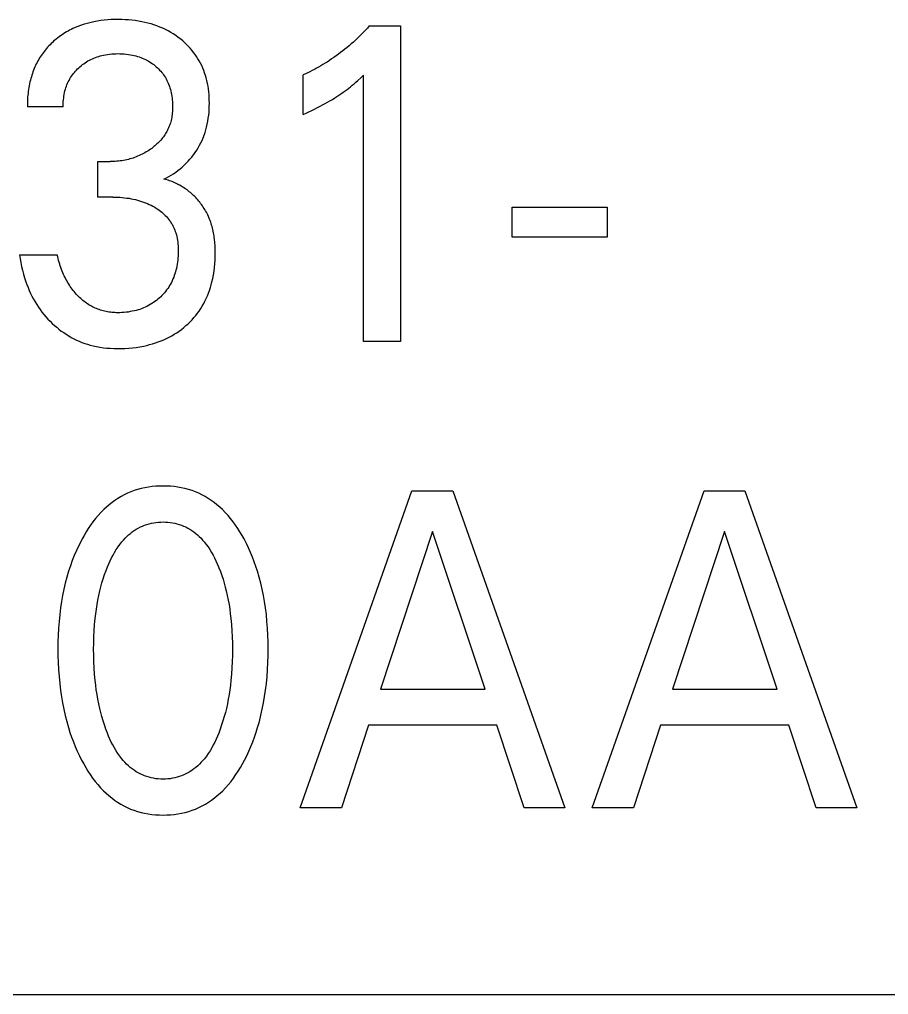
# Model space of a CAD drawing. Extents: x 10 to 622, y -523 to 292.
# Drawn here: x 274.876 to 275.819, y 101.769 to 102.827 of the extents above; entities that cross this region are included whole.
import ezdxf

# ---------------------------------------------------------------- set-up
doc = ezdxf.new("R2010")
doc.units = 0
doc.header["$LTSCALE"] = 5
doc.header["$MEASUREMENT"] = 0
doc.layers.get('0').update_dxf_attribs({"linetype": 'CONTINUOUS'})

msp = doc.modelspace()

# ---------------------------------------------------------------- linework, layer by layer
at = {"color": 7, "linetype": 'Continuous'}
for p, q in [((274.939, 102.8196), (274.9362, 102.8184)), ((274.9418, 102.8206), (274.939, 102.8196)), ((274.9447, 102.8216), (274.9418, 102.8206)), ((274.9476, 102.8225), (274.9447, 102.8216)), ((274.9505, 102.8233), (274.9476, 102.8225)), ((274.9534, 102.824), (274.9505, 102.8233)), ((274.9564, 102.8246), (274.9534, 102.824)), ((274.9601, 102.8253), (274.9564, 102.8246)), ((274.9639, 102.8259), (274.9601, 102.8253)), ((274.9677, 102.8264), (274.9639, 102.8259)), ((274.9715, 102.8267), (274.9677, 102.8264)), ((274.9753, 102.827), (274.9715, 102.8267)), ((274.9791, 102.8271), (274.9753, 102.827)), ((274.9829, 102.8271), (274.9791, 102.8271)), ((274.9866, 102.8271), (274.9829, 102.8271)), ((274.9902, 102.8269), (274.9866, 102.8271)), ((274.9939, 102.8267), (274.9902, 102.8269)), ((274.9976, 102.8264), (274.9939, 102.8267)), ((275.0012, 102.826), (274.9976, 102.8264)), ((275.0049, 102.8254), (275.0012, 102.826)), ((275.0085, 102.8247), (275.0049, 102.8254)), ((275.0118, 102.824), (275.0085, 102.8247)), ((275.0151, 102.8232), (275.0118, 102.824)), ((275.0184, 102.8223), (275.0151, 102.8232)), ((275.0216, 102.8213), (275.0184, 102.8223)), ((275.0248, 102.8202), (275.0216, 102.8213)), ((275.028, 102.8189), (275.0248, 102.8202)), ((275.2554, 102.8201), (275.2533, 102.8178)), ((275.2554, 102.8201), (275.2893, 102.8201)), ((275.2893, 102.8201), (275.2893, 102.4778)), ((274.9202, 102.8094), (274.9186, 102.8083)), ((274.9218, 102.8105), (274.9202, 102.8094)), ((274.9234, 102.8116), (274.9218, 102.8105)), ((274.925, 102.8126), (274.9234, 102.8116)), ((274.9266, 102.8136), (274.925, 102.8126)), ((274.9283, 102.8145), (274.9266, 102.8136)), ((274.93, 102.8154), (274.9283, 102.8145)), ((274.9317, 102.8163), (274.93, 102.8154)), ((274.9334, 102.8172), (274.9317, 102.8163)), ((274.9362, 102.8184), (274.9334, 102.8172)), ((275.0311, 102.8176), (275.028, 102.8189)), ((275.034, 102.8162), (275.0311, 102.8176)), ((275.0369, 102.8147), (275.034, 102.8162)), ((275.0398, 102.8131), (275.0369, 102.8147)), ((275.0426, 102.8114), (275.0398, 102.8131)), ((275.0453, 102.8096), (275.0426, 102.8114)), ((275.048, 102.8077), (275.0453, 102.8096)), ((275.2448, 102.809), (275.2426, 102.8069)), ((275.247, 102.8112), (275.2448, 102.809)), ((275.2491, 102.8133), (275.247, 102.8112)), ((275.2512, 102.8155), (275.2491, 102.8133)), ((275.2533, 102.8178), (275.2512, 102.8155)), ((274.9075, 102.7984), (274.9062, 102.7971)), ((274.9088, 102.7997), (274.9075, 102.7984)), ((274.9101, 102.801), (274.9088, 102.7997)), ((274.9114, 102.8023), (274.9101, 102.801)), ((274.9127, 102.8035), (274.9114, 102.8023)), ((274.9141, 102.8047), (274.9127, 102.8035)), ((274.9156, 102.8059), (274.9141, 102.8047)), ((274.9171, 102.8071), (274.9156, 102.8059)), ((274.9186, 102.8083), (274.9171, 102.8071)), ((275.0506, 102.8057), (275.048, 102.8077)), ((275.0528, 102.8039), (275.0506, 102.8057)), ((275.0549, 102.802), (275.0528, 102.8039)), ((275.057, 102.8), (275.0549, 102.802)), ((275.059, 102.798), (275.057, 102.8)), ((275.0609, 102.7959), (275.059, 102.798)), ((275.2335, 102.7987), (275.2312, 102.7968)), ((275.2358, 102.8007), (275.2335, 102.7987)), ((275.2381, 102.8027), (275.2358, 102.8007)), ((275.2403, 102.8048), (275.2381, 102.8027)), ((275.2426, 102.8069), (275.2403, 102.8048)), ((274.8995, 102.7885), (274.8985, 102.787)), ((274.9005, 102.79), (274.8995, 102.7885)), ((274.9016, 102.7915), (274.9005, 102.79)), ((274.9027, 102.7929), (274.9016, 102.7915)), ((274.9039, 102.7943), (274.9027, 102.7929)), ((274.905, 102.7957), (274.9039, 102.7943)), ((274.9062, 102.7971), (274.905, 102.7957)), ((274.9616, 102.7871), (274.9633, 102.7876)), ((274.9633, 102.7876), (274.9651, 102.7881)), ((274.9651, 102.7881), (274.9668, 102.7885)), ((274.9668, 102.7885), (274.969, 102.7889)), ((274.969, 102.7889), (274.9713, 102.7893)), ((274.9713, 102.7893), (274.9735, 102.7896)), ((274.9735, 102.7896), (274.9757, 102.7898)), ((274.9757, 102.7898), (274.978, 102.7899)), ((274.978, 102.7899), (274.9802, 102.79)), ((274.9802, 102.79), (274.9824, 102.7901)), ((274.9824, 102.7901), (274.9847, 102.79)), ((274.9847, 102.79), (274.987, 102.7899)), ((274.987, 102.7899), (274.9893, 102.7898)), ((274.9893, 102.7898), (274.9916, 102.7896)), ((274.9916, 102.7896), (274.9939, 102.7893)), ((274.9939, 102.7893), (274.9961, 102.7889)), ((274.9961, 102.7889), (274.9984, 102.7885)), ((274.9984, 102.7885), (275.0002, 102.7881)), ((275.0002, 102.7881), (275.002, 102.7876)), ((275.002, 102.7876), (275.0037, 102.7871)), ((275.0628, 102.7938), (275.0609, 102.7959)), ((275.0646, 102.7915), (275.0628, 102.7938)), ((275.0663, 102.7893), (275.0646, 102.7915)), ((275.0679, 102.7869), (275.0663, 102.7893)), ((275.2194, 102.7877), (275.217, 102.786)), ((275.2218, 102.7894), (275.2194, 102.7877)), ((275.2242, 102.7912), (275.2218, 102.7894)), ((275.2265, 102.793), (275.2242, 102.7912)), ((275.2289, 102.7949), (275.2265, 102.793)), ((275.2312, 102.7968), (275.2289, 102.7949)), ((274.8931, 102.7773), (274.8923, 102.7756)), ((274.8939, 102.779), (274.8931, 102.7773)), ((274.8947, 102.7806), (274.8939, 102.779)), ((274.8956, 102.7823), (274.8947, 102.7806)), ((274.8965, 102.7839), (274.8956, 102.7823)), ((274.8975, 102.7855), (274.8965, 102.7839)), ((274.8985, 102.787), (274.8975, 102.7855)), ((274.9413, 102.7759), (274.9426, 102.777)), ((274.9426, 102.777), (274.944, 102.7782)), ((274.944, 102.7782), (274.9455, 102.7792)), ((274.9455, 102.7792), (274.9469, 102.7802)), ((274.9469, 102.7802), (274.9484, 102.7812)), ((274.9484, 102.7812), (274.95, 102.7821)), ((274.95, 102.7821), (274.9515, 102.783)), ((274.9515, 102.783), (274.9531, 102.7838)), ((274.9531, 102.7838), (274.9548, 102.7845)), ((274.9548, 102.7845), (274.9564, 102.7853)), ((274.9564, 102.7853), (274.9581, 102.7859)), ((274.9581, 102.7859), (274.9598, 102.7865)), ((274.9598, 102.7865), (274.9616, 102.7871)), ((275.0037, 102.7871), (275.0055, 102.7865)), ((275.0055, 102.7865), (275.0072, 102.7859)), ((275.0072, 102.7859), (275.0089, 102.7853)), ((275.0089, 102.7853), (275.0106, 102.7845)), ((275.0106, 102.7845), (275.0123, 102.7838)), ((275.0123, 102.7838), (275.0138, 102.783)), ((275.0138, 102.783), (275.0154, 102.7821)), ((275.0154, 102.7821), (275.0169, 102.7812)), ((275.0169, 102.7812), (275.0184, 102.7802)), ((275.0184, 102.7802), (275.0199, 102.7792)), ((275.0199, 102.7792), (275.0213, 102.7782)), ((275.0213, 102.7782), (275.0227, 102.7771)), ((275.0227, 102.7771), (275.024, 102.7759)), ((275.0694, 102.7845), (275.0679, 102.7869)), ((275.0708, 102.7821), (275.0694, 102.7845)), ((275.0722, 102.7796), (275.0708, 102.7821)), ((275.0734, 102.7771), (275.0722, 102.7796)), ((275.0746, 102.7745), (275.0734, 102.7771)), ((275.2027, 102.7769), (275.2004, 102.7755)), ((275.205, 102.7782), (275.2027, 102.7769)), ((275.2073, 102.7796), (275.205, 102.7782)), ((275.2095, 102.781), (275.2073, 102.7796)), ((275.212, 102.7826), (275.2095, 102.781)), ((275.2145, 102.7843), (275.212, 102.7826)), ((275.217, 102.786), (275.2145, 102.7843)), ((274.889, 102.7668), (274.8885, 102.765)), ((274.8896, 102.7686), (274.889, 102.7668)), ((274.8902, 102.7704), (274.8896, 102.7686)), ((274.8909, 102.7721), (274.8902, 102.7704)), ((274.8916, 102.7739), (274.8909, 102.7721)), ((274.8923, 102.7756), (274.8916, 102.7739)), ((274.9321, 102.7656), (274.9331, 102.767)), ((274.9331, 102.767), (274.9341, 102.7684)), ((274.9341, 102.7684), (274.9352, 102.7697)), ((274.9352, 102.7697), (274.9363, 102.771)), ((274.9363, 102.771), (274.9375, 102.7723)), ((274.9375, 102.7723), (274.9387, 102.7736)), ((274.9387, 102.7736), (274.94, 102.7747)), ((274.94, 102.7747), (274.9413, 102.7759)), ((275.024, 102.7759), (275.0253, 102.7748)), ((275.0253, 102.7748), (275.0266, 102.7736)), ((275.0266, 102.7736), (275.0277, 102.7723)), ((275.0277, 102.7723), (275.0289, 102.7711)), ((275.0289, 102.7711), (275.03, 102.7698)), ((275.03, 102.7698), (275.0311, 102.7684)), ((275.0311, 102.7684), (275.0321, 102.7671)), ((275.0321, 102.7671), (275.033, 102.7656)), ((275.0757, 102.7719), (275.0746, 102.7745)), ((275.0766, 102.7692), (275.0757, 102.7719)), ((275.0775, 102.7665), (275.0766, 102.7692)), ((275.0783, 102.7638), (275.0775, 102.7665)), ((275.1861, 102.7682), (275.1837, 102.7671)), ((275.1837, 102.7242), (275.1837, 102.7671)), ((275.1885, 102.7694), (275.1861, 102.7682)), ((275.1909, 102.7705), (275.1885, 102.7694)), ((275.1933, 102.7717), (275.1909, 102.7705)), ((275.1957, 102.773), (275.1933, 102.7717)), ((275.198, 102.7742), (275.1957, 102.773)), ((275.2004, 102.7755), (275.198, 102.7742)), ((275.246, 102.7639), (275.2492, 102.7669)), ((275.2492, 102.4778), (275.2492, 102.7669)), ((274.8866, 102.7573), (274.8862, 102.7553)), ((274.887, 102.7594), (274.8866, 102.7573)), ((274.8875, 102.7614), (274.887, 102.7594)), ((274.888, 102.7632), (274.8875, 102.7614)), ((274.8885, 102.765), (274.888, 102.7632)), ((274.9266, 102.7547), (274.9272, 102.7563)), ((274.9272, 102.7563), (274.9279, 102.7579)), ((274.9279, 102.7579), (274.9286, 102.7595)), ((274.9286, 102.7595), (274.9294, 102.7611)), ((274.9294, 102.7611), (274.9302, 102.7626)), ((274.9302, 102.7626), (274.9311, 102.7641)), ((274.9311, 102.7641), (274.9321, 102.7656)), ((275.033, 102.7656), (275.034, 102.7642)), ((275.034, 102.7642), (275.0348, 102.7627)), ((275.0348, 102.7627), (275.0357, 102.7611)), ((275.0357, 102.7611), (275.0364, 102.7595)), ((275.0364, 102.7595), (275.0371, 102.7579)), ((275.0371, 102.7579), (275.0378, 102.7563)), ((275.0378, 102.7563), (275.0384, 102.7546)), ((275.0791, 102.7608), (275.0783, 102.7638)), ((275.0797, 102.7578), (275.0791, 102.7608)), ((275.0803, 102.7548), (275.0797, 102.7578)), ((275.2349, 102.7542), (275.2368, 102.7557)), ((275.2368, 102.7557), (275.2388, 102.7574)), ((275.2388, 102.7574), (275.2408, 102.7592)), ((275.2408, 102.7592), (275.2428, 102.7609)), ((275.2428, 102.7609), (275.246, 102.7639)), ((274.8849, 102.747), (274.8847, 102.7449)), ((274.8852, 102.7491), (274.8849, 102.747)), ((274.8854, 102.7511), (274.8852, 102.7491)), ((274.8858, 102.7532), (274.8854, 102.7511)), ((274.8862, 102.7553), (274.8858, 102.7532)), ((274.9239, 102.744), (274.9242, 102.7459)), ((274.9242, 102.7459), (274.9246, 102.7478)), ((274.9246, 102.7478), (274.925, 102.7497)), ((274.925, 102.7497), (274.9255, 102.7514)), ((274.9255, 102.7514), (274.926, 102.753)), ((274.926, 102.753), (274.9266, 102.7547)), ((275.0384, 102.7546), (275.0389, 102.753)), ((275.0389, 102.753), (275.0394, 102.7513)), ((275.0394, 102.7513), (275.0399, 102.7496)), ((275.0399, 102.7496), (275.0403, 102.7476)), ((275.0403, 102.7476), (275.0407, 102.7457)), ((275.0407, 102.7457), (275.0411, 102.7438)), ((275.0808, 102.7518), (275.0803, 102.7548)), ((275.0811, 102.7487), (275.0808, 102.7518)), ((275.0814, 102.7456), (275.0811, 102.7487)), ((275.0816, 102.7426), (275.0814, 102.7456)), ((275.2224, 102.745), (275.2246, 102.7465)), ((275.2246, 102.7465), (275.2269, 102.7481)), ((275.2269, 102.7481), (275.229, 102.7496)), ((275.229, 102.7496), (275.2312, 102.7513)), ((275.2312, 102.7513), (275.2331, 102.7527)), ((275.2331, 102.7527), (275.2349, 102.7542)), ((274.8843, 102.7387), (274.8842, 102.7366)), ((274.8842, 102.7366), (274.8842, 102.7345)), ((274.8842, 102.7345), (274.8842, 102.7325)), ((274.8844, 102.7408), (274.8843, 102.7387)), ((274.8845, 102.7428), (274.8844, 102.7408)), ((274.8847, 102.7449), (274.8845, 102.7428)), ((274.923, 102.7344), (274.9231, 102.7363)), ((274.9231, 102.7363), (274.9232, 102.7382)), ((274.9232, 102.7382), (274.9234, 102.7401)), ((274.9234, 102.7401), (274.9236, 102.7421)), ((274.9236, 102.7421), (274.9239, 102.744)), ((275.0411, 102.7438), (275.0413, 102.7418)), ((275.0413, 102.7418), (275.0415, 102.7399)), ((275.0415, 102.7399), (275.0417, 102.7379)), ((275.0417, 102.7379), (275.0418, 102.7359)), ((275.0418, 102.7359), (275.0419, 102.734)), ((275.0817, 102.7395), (275.0816, 102.7426)), ((275.0818, 102.7364), (275.0817, 102.7395)), ((275.0817, 102.7331), (275.0818, 102.7364)), ((275.2047, 102.7345), (275.2074, 102.7359)), ((275.2074, 102.7359), (275.2101, 102.7374)), ((275.2101, 102.7374), (275.2127, 102.7389)), ((275.2127, 102.7389), (275.2153, 102.7405)), ((275.2153, 102.7405), (275.2179, 102.7421)), ((275.2179, 102.7421), (275.2202, 102.7435)), ((275.2202, 102.7435), (275.2224, 102.745)), ((274.923, 102.7325), (274.8842, 102.7325)), ((274.923, 102.7325), (274.923, 102.7344)), ((275.0413, 102.724), (275.0411, 102.7224)), ((275.0415, 102.7256), (275.0413, 102.724)), ((275.0417, 102.7272), (275.0415, 102.7256)), ((275.0418, 102.7288), (275.0417, 102.7272)), ((275.0419, 102.732), (275.0418, 102.7304)), ((275.0418, 102.7304), (275.0418, 102.7288)), ((275.0419, 102.734), (275.0419, 102.732)), ((275.0811, 102.7233), (275.0814, 102.7265)), ((275.0814, 102.7265), (275.0816, 102.7298)), ((275.0816, 102.7298), (275.0817, 102.7331)), ((275.1837, 102.7242), (275.1867, 102.7256)), ((275.1867, 102.7256), (275.1898, 102.727)), ((275.1898, 102.727), (275.1929, 102.7285)), ((275.1929, 102.7285), (275.196, 102.73)), ((275.196, 102.73), (275.199, 102.7315)), ((275.199, 102.7315), (275.202, 102.733)), ((275.202, 102.733), (275.2047, 102.7345)), ((275.0389, 102.7133), (275.0384, 102.712)), ((275.0394, 102.7147), (275.0389, 102.7133)), ((275.0398, 102.7162), (275.0394, 102.7147)), ((275.0402, 102.7177), (275.0398, 102.7162)), ((275.0406, 102.7193), (275.0402, 102.7177)), ((275.0409, 102.7209), (275.0406, 102.7193)), ((275.0411, 102.7224), (275.0409, 102.7209)), ((275.0787, 102.7104), (275.0795, 102.7136)), ((275.0795, 102.7136), (275.0801, 102.7168)), ((275.0801, 102.7168), (275.0806, 102.72)), ((275.0806, 102.72), (275.0811, 102.7233)), ((275.0341, 102.7033), (275.0334, 102.7021)), ((275.0348, 102.7045), (275.0341, 102.7033)), ((275.0355, 102.7057), (275.0348, 102.7045)), ((275.0362, 102.7069), (275.0355, 102.7057)), ((275.0368, 102.7082), (275.0362, 102.7069)), ((275.0374, 102.7094), (275.0368, 102.7082)), ((275.0379, 102.7107), (275.0374, 102.7094)), ((275.0384, 102.712), (275.0379, 102.7107)), ((275.0761, 102.7017), (275.0771, 102.7045)), ((275.0771, 102.7045), (275.0779, 102.7074)), ((275.0779, 102.7074), (275.0787, 102.7104)), ((275.0259, 102.6931), (275.0249, 102.6921)), ((275.027, 102.6942), (275.0259, 102.6931)), ((275.028, 102.6952), (275.027, 102.6942)), ((275.029, 102.6963), (275.028, 102.6952)), ((275.03, 102.6975), (275.029, 102.6963)), ((275.0309, 102.6986), (275.03, 102.6975)), ((275.0318, 102.6998), (275.0309, 102.6986)), ((275.0326, 102.7009), (275.0318, 102.6998)), ((275.0334, 102.7021), (275.0326, 102.7009)), ((275.0711, 102.6906), (275.0725, 102.6933)), ((275.0725, 102.6933), (275.0738, 102.696)), ((275.0738, 102.696), (275.075, 102.6988)), ((275.075, 102.6988), (275.0761, 102.7017)), ((275.0102, 102.6817), (275.0087, 102.6809)), ((275.0118, 102.6825), (275.0102, 102.6817)), ((275.0133, 102.6834), (275.0118, 102.6825)), ((275.0148, 102.6843), (275.0133, 102.6834)), ((275.0163, 102.6853), (275.0148, 102.6843)), ((275.0177, 102.6863), (275.0163, 102.6853)), ((275.0192, 102.6873), (275.0177, 102.6863)), ((275.0203, 102.6882), (275.0192, 102.6873)), ((275.0215, 102.6892), (275.0203, 102.6882)), ((275.0227, 102.6901), (275.0215, 102.6892)), ((275.0238, 102.6911), (275.0227, 102.6901)), ((275.0249, 102.6921), (275.0238, 102.6911)), ((275.0645, 102.6803), (275.0663, 102.6828)), ((275.0663, 102.6828), (275.068, 102.6853)), ((275.068, 102.6853), (275.0696, 102.6879)), ((275.0696, 102.6879), (275.0711, 102.6906)), ((274.9606, 102.6344), (274.9606, 102.673)), ((274.9606, 102.673), (274.974, 102.673)), ((274.9758, 102.673), (274.974, 102.673)), ((274.9776, 102.673), (274.9758, 102.673)), ((274.9795, 102.6731), (274.9776, 102.673)), ((274.9813, 102.6733), (274.9795, 102.6731)), ((274.9831, 102.6734), (274.9813, 102.6733)), ((274.985, 102.6737), (274.9831, 102.6734)), ((274.9868, 102.6739), (274.985, 102.6737)), ((274.9886, 102.6742), (274.9868, 102.6739)), ((274.9904, 102.6746), (274.9886, 102.6742)), ((274.9921, 102.6749), (274.9904, 102.6746)), ((274.9938, 102.6753), (274.9921, 102.6749)), ((274.9955, 102.6758), (274.9938, 102.6753)), ((274.9972, 102.6763), (274.9955, 102.6758)), ((274.9989, 102.6768), (274.9972, 102.6763)), ((275.0006, 102.6774), (274.9989, 102.6768)), ((275.0022, 102.678), (275.0006, 102.6774)), ((275.0038, 102.6787), (275.0022, 102.678)), ((275.0055, 102.6794), (275.0038, 102.6787)), ((275.0071, 102.6801), (275.0055, 102.6794)), ((275.0087, 102.6809), (275.0071, 102.6801)), ((275.0544, 102.6691), (275.0566, 102.6712)), ((275.0566, 102.6712), (275.0587, 102.6733)), ((275.0587, 102.6733), (275.0607, 102.6756)), ((275.0607, 102.6756), (275.0627, 102.6779)), ((275.0627, 102.6779), (275.0645, 102.6803)), ((275.0427, 102.6598), (275.0452, 102.6615)), ((275.0452, 102.6615), (275.0475, 102.6633)), ((275.0475, 102.6633), (275.0499, 102.6651)), ((275.0499, 102.6651), (275.0522, 102.667)), ((275.0522, 102.667), (275.0544, 102.6691)), ((275.0325, 102.6539), (275.0352, 102.6553)), ((275.034, 102.6536), (275.0325, 102.6539)), ((275.0355, 102.6531), (275.034, 102.6536)), ((275.0352, 102.6553), (275.0377, 102.6567)), ((275.037, 102.6527), (275.0355, 102.6531)), ((275.0385, 102.6522), (275.037, 102.6527)), ((275.0377, 102.6567), (275.0402, 102.6582)), ((275.0399, 102.6517), (275.0385, 102.6522)), ((275.0414, 102.6512), (275.0399, 102.6517)), ((275.0402, 102.6582), (275.0427, 102.6598)), ((275.0428, 102.6506), (275.0414, 102.6512)), ((275.0442, 102.65), (275.0428, 102.6506)), ((275.0456, 102.6493), (275.0442, 102.65)), ((275.047, 102.6486), (275.0456, 102.6493)), ((275.0484, 102.6479), (275.047, 102.6486)), ((275.0497, 102.6472), (275.0484, 102.6479)), ((275.0511, 102.6464), (275.0497, 102.6472)), ((275.0524, 102.6456), (275.0511, 102.6464)), ((275.0537, 102.6448), (275.0524, 102.6456)), ((275.055, 102.6439), (275.0537, 102.6448)), ((275.0562, 102.6431), (275.055, 102.6439)), ((275.0575, 102.6422), (275.0562, 102.6431)), ((275.0587, 102.6412), (275.0575, 102.6422)), ((275.0599, 102.6403), (275.0587, 102.6412)), ((275.0611, 102.6393), (275.0599, 102.6403)), ((275.0623, 102.6383), (275.0611, 102.6393)), ((274.9769, 102.6344), (274.9606, 102.6344)), ((274.9769, 102.6344), (274.9795, 102.6344)), ((274.9795, 102.6344), (274.982, 102.6343)), ((274.982, 102.6343), (274.9845, 102.6342)), ((274.9845, 102.6342), (274.9871, 102.634)), ((274.9871, 102.634), (274.9896, 102.6337)), ((274.9896, 102.6337), (274.9921, 102.6334)), ((274.9921, 102.6334), (274.9946, 102.6331)), ((274.9946, 102.6331), (274.9969, 102.6327)), ((274.9969, 102.6327), (274.9992, 102.6322)), ((274.9992, 102.6322), (275.0015, 102.6317)), ((275.0015, 102.6317), (275.0038, 102.6311)), ((275.0038, 102.6311), (275.006, 102.6305)), ((275.006, 102.6305), (275.0082, 102.6298)), ((275.0082, 102.6298), (275.0104, 102.629)), ((275.0104, 102.629), (275.0125, 102.6282)), ((275.0634, 102.6372), (275.0623, 102.6383)), ((275.0646, 102.6361), (275.0634, 102.6372)), ((275.0658, 102.635), (275.0646, 102.6361)), ((275.0669, 102.6338), (275.0658, 102.635)), ((275.0681, 102.6326), (275.0669, 102.6338)), ((275.0692, 102.6313), (275.0681, 102.6326)), ((275.0702, 102.6301), (275.0692, 102.6313)), ((275.0713, 102.6288), (275.0702, 102.6301)), ((275.0723, 102.6275), (275.0713, 102.6288)), ((275.0125, 102.6282), (275.0145, 102.6274)), ((275.0145, 102.6274), (275.0165, 102.6265)), ((275.0165, 102.6265), (275.0185, 102.6255)), ((275.0185, 102.6255), (275.0205, 102.6245)), ((275.0205, 102.6245), (275.0224, 102.6234)), ((275.0224, 102.6234), (275.0243, 102.6222)), ((275.0243, 102.6222), (275.0257, 102.6212)), ((275.0257, 102.6212), (275.0272, 102.6202)), ((275.0272, 102.6202), (275.0286, 102.6192)), ((275.0286, 102.6192), (275.03, 102.618)), ((275.0733, 102.6262), (275.0723, 102.6275)), ((275.0742, 102.6249), (275.0733, 102.6262)), ((275.0751, 102.6235), (275.0742, 102.6249)), ((275.076, 102.6222), (275.0751, 102.6235)), ((275.0769, 102.6208), (275.076, 102.6222)), ((275.0777, 102.6194), (275.0769, 102.6208)), ((275.0785, 102.6179), (275.0777, 102.6194)), ((275.4103, 102.591), (275.4103, 102.6234)), ((275.4103, 102.6234), (275.5135, 102.6234)), ((275.5135, 102.6234), (275.5135, 102.591)), ((275.03, 102.618), (275.0314, 102.6169)), ((275.0314, 102.6169), (275.0327, 102.6157)), ((275.0327, 102.6157), (275.0339, 102.6145)), ((275.0339, 102.6145), (275.0352, 102.6132)), ((275.0352, 102.6132), (275.0363, 102.6119)), ((275.0363, 102.6119), (275.0375, 102.6105)), ((275.0375, 102.6105), (275.0385, 102.6091)), ((275.0385, 102.6091), (275.0395, 102.6078)), ((275.0395, 102.6078), (275.0404, 102.6063)), ((275.0793, 102.6165), (275.0785, 102.6179)), ((275.08, 102.615), (275.0793, 102.6165)), ((275.0807, 102.6135), (275.08, 102.615)), ((275.0813, 102.6121), (275.0807, 102.6135)), ((275.082, 102.6106), (275.0813, 102.6121)), ((275.0826, 102.609), (275.082, 102.6106)), ((275.0832, 102.6073), (275.0826, 102.609)), ((275.0404, 102.6063), (275.0413, 102.6049)), ((275.0413, 102.6049), (275.0421, 102.6034)), ((275.0421, 102.6034), (275.0429, 102.6019)), ((275.0429, 102.6019), (275.0436, 102.6003)), ((275.0436, 102.6003), (275.0442, 102.5987)), ((275.0442, 102.5987), (275.0448, 102.5971)), ((275.0448, 102.5971), (275.0454, 102.5955)), ((275.0837, 102.6057), (275.0832, 102.6073)), ((275.0842, 102.6041), (275.0837, 102.6057)), ((275.0847, 102.6024), (275.0842, 102.6041)), ((275.0851, 102.6008), (275.0847, 102.6024)), ((275.0855, 102.5991), (275.0851, 102.6008)), ((275.0859, 102.5974), (275.0855, 102.5991)), ((275.0862, 102.5957), (275.0859, 102.5974)), ((275.0454, 102.5955), (275.046, 102.5936)), ((275.046, 102.5936), (275.0465, 102.5916)), ((275.0465, 102.5916), (275.0469, 102.5896)), ((275.0469, 102.5896), (275.0472, 102.5876)), ((275.0472, 102.5876), (275.0475, 102.5855)), ((275.0865, 102.594), (275.0862, 102.5957)), ((275.0868, 102.5923), (275.0865, 102.594)), ((275.0871, 102.5906), (275.0868, 102.5923)), ((275.0873, 102.5889), (275.0871, 102.5906)), ((275.0877, 102.5852), (275.0873, 102.5889)), ((275.5135, 102.591), (275.4103, 102.591)), ((275.0475, 102.5855), (275.0477, 102.5835)), ((275.0477, 102.5835), (275.0479, 102.5814)), ((275.0479, 102.5814), (275.048, 102.5794)), ((275.048, 102.5794), (275.048, 102.5773)), ((275.048, 102.5773), (275.048, 102.5751)), ((275.0879, 102.5814), (275.0877, 102.5852)), ((275.0881, 102.5777), (275.0879, 102.5814)), ((275.0881, 102.5739), (275.0881, 102.5777)), ((274.8757, 102.5717), (274.8763, 102.5675)), ((274.8757, 102.5717), (274.9167, 102.5717)), ((274.8763, 102.5675), (274.877, 102.5633)), ((274.9171, 102.5697), (274.9167, 102.5717)), ((274.9176, 102.5677), (274.9171, 102.5697)), ((274.9181, 102.5657), (274.9176, 102.5677)), ((274.9187, 102.5638), (274.9181, 102.5657)), ((275.0475, 102.566), (275.0472, 102.5638)), ((275.0477, 102.5683), (275.0475, 102.566)), ((275.0479, 102.5705), (275.0477, 102.5683)), ((275.048, 102.5728), (275.0479, 102.5705)), ((275.048, 102.5751), (275.048, 102.5728)), ((275.0877, 102.5619), (275.088, 102.5659)), ((275.088, 102.5659), (275.0881, 102.5699)), ((275.0881, 102.5699), (275.0881, 102.5739)), ((274.877, 102.5633), (274.8779, 102.5591)), ((274.8779, 102.5591), (274.8788, 102.555)), ((274.8788, 102.555), (274.8799, 102.5508)), ((274.9193, 102.5618), (274.9187, 102.5638)), ((274.9199, 102.5598), (274.9193, 102.5618)), ((274.9206, 102.5579), (274.9199, 102.5598)), ((274.9213, 102.5559), (274.9206, 102.5579)), ((274.9221, 102.554), (274.9213, 102.5559)), ((275.0454, 102.5552), (275.0449, 102.5532)), ((275.0459, 102.5571), (275.0454, 102.5552)), ((275.0464, 102.5593), (275.0459, 102.5571)), ((275.0468, 102.5616), (275.0464, 102.5593)), ((275.0472, 102.5638), (275.0468, 102.5616)), ((275.0869, 102.554), (275.0873, 102.558)), ((275.0873, 102.558), (275.0877, 102.5619)), ((274.8799, 102.5508), (274.8811, 102.5467)), ((274.8811, 102.5467), (274.8825, 102.5426)), ((274.9228, 102.5523), (274.9221, 102.554)), ((274.9235, 102.5505), (274.9228, 102.5523)), ((274.9243, 102.5488), (274.9235, 102.5505)), ((274.9251, 102.5471), (274.9243, 102.5488)), ((274.926, 102.5455), (274.9251, 102.5471)), ((274.9269, 102.5438), (274.926, 102.5455)), ((275.0422, 102.5456), (275.0414, 102.5437)), ((275.043, 102.5475), (275.0422, 102.5456)), ((275.0437, 102.5494), (275.043, 102.5475)), ((275.0443, 102.5513), (275.0437, 102.5494)), ((275.0449, 102.5532), (275.0443, 102.5513)), ((275.0846, 102.5424), (275.0855, 102.5462)), ((275.0855, 102.5462), (275.0862, 102.5501)), ((275.0862, 102.5501), (275.0869, 102.554)), ((274.8825, 102.5426), (274.8836, 102.5394)), ((274.8836, 102.5394), (274.8849, 102.5362)), ((274.8849, 102.5362), (274.8862, 102.533)), ((274.9278, 102.5422), (274.9269, 102.5438)), ((274.9288, 102.5406), (274.9278, 102.5422)), ((274.9298, 102.539), (274.9288, 102.5406)), ((274.9307, 102.5375), (274.9298, 102.539)), ((274.9318, 102.536), (274.9307, 102.5375)), ((274.9328, 102.5346), (274.9318, 102.536)), ((274.9339, 102.5332), (274.9328, 102.5346)), ((275.0353, 102.5336), (275.0342, 102.5321)), ((275.0365, 102.5352), (275.0353, 102.5336)), ((275.0376, 102.5368), (275.0365, 102.5352)), ((275.0386, 102.5385), (275.0376, 102.5368)), ((275.0395, 102.5401), (275.0386, 102.5385)), ((275.0405, 102.5419), (275.0395, 102.5401)), ((275.0414, 102.5437), (275.0405, 102.5419)), ((275.0819, 102.5332), (275.0829, 102.5363)), ((275.0829, 102.5363), (275.0838, 102.5393)), ((275.0838, 102.5393), (275.0846, 102.5424)), ((274.8862, 102.533), (274.8877, 102.5299)), ((274.8877, 102.5299), (274.8892, 102.5268)), ((274.8892, 102.5268), (274.8908, 102.5238)), ((274.8908, 102.5238), (274.8925, 102.5208)), ((274.935, 102.5318), (274.9339, 102.5332)), ((274.9362, 102.5305), (274.935, 102.5318)), ((274.9373, 102.5291), (274.9362, 102.5305)), ((274.9385, 102.5278), (274.9373, 102.5291)), ((274.9398, 102.5266), (274.9385, 102.5278)), ((274.9409, 102.5255), (274.9398, 102.5266)), ((274.9421, 102.5244), (274.9409, 102.5255)), ((274.9433, 102.5233), (274.9421, 102.5244)), ((274.9445, 102.5223), (274.9433, 102.5233)), ((275.0259, 102.5236), (275.0243, 102.5223)), ((275.0274, 102.5249), (275.0259, 102.5236)), ((275.0289, 102.5263), (275.0274, 102.5249)), ((275.0303, 102.5277), (275.0289, 102.5263)), ((275.0316, 102.5291), (275.0303, 102.5277)), ((275.0329, 102.5306), (275.0316, 102.5291)), ((275.0342, 102.5321), (275.0329, 102.5306)), ((275.077, 102.5216), (275.0784, 102.5244)), ((275.0784, 102.5244), (275.0797, 102.5273)), ((275.0797, 102.5273), (275.0808, 102.5303)), ((275.0808, 102.5303), (275.0819, 102.5332)), ((274.8925, 102.5208), (274.8943, 102.5179)), ((274.8943, 102.5179), (274.8961, 102.5151)), ((274.8961, 102.5151), (274.898, 102.5124)), ((274.898, 102.5124), (274.9, 102.5097)), ((274.9458, 102.5213), (274.9445, 102.5223)), ((274.947, 102.5203), (274.9458, 102.5213)), ((274.9483, 102.5194), (274.947, 102.5203)), ((274.9496, 102.5185), (274.9483, 102.5194)), ((274.951, 102.5176), (274.9496, 102.5185)), ((274.9523, 102.5168), (274.951, 102.5176)), ((274.9537, 102.5161), (274.9523, 102.5168)), ((274.955, 102.5153), (274.9537, 102.5161)), ((274.9564, 102.5147), (274.955, 102.5153)), ((274.9578, 102.514), (274.9564, 102.5147)), ((274.9592, 102.5134), (274.9578, 102.514)), ((274.9606, 102.5128), (274.9592, 102.5134)), ((274.9621, 102.5123), (274.9606, 102.5128)), ((274.9635, 102.5118), (274.9621, 102.5123)), ((275.0063, 102.5126), (275.0043, 102.512)), ((275.0082, 102.5133), (275.0063, 102.5126)), ((275.0102, 102.5141), (275.0082, 102.5133)), ((275.0121, 102.5149), (275.0102, 102.5141)), ((275.014, 102.5158), (275.0121, 102.5149)), ((275.0158, 102.5167), (275.014, 102.5158)), ((275.0176, 102.5177), (275.0158, 102.5167)), ((275.0193, 102.5188), (275.0176, 102.5177)), ((275.021, 102.5199), (275.0193, 102.5188)), ((275.0227, 102.5211), (275.021, 102.5199)), ((275.0243, 102.5223), (275.0227, 102.5211)), ((275.0707, 102.5108), (275.0724, 102.5134)), ((275.0724, 102.5134), (275.074, 102.516)), ((275.074, 102.516), (275.0756, 102.5188)), ((275.0756, 102.5188), (275.077, 102.5216)), ((274.9, 102.5097), (274.9021, 102.5071)), ((274.9021, 102.5071), (274.9042, 102.5046)), ((274.9042, 102.5046), (274.9065, 102.5021)), ((274.9065, 102.5021), (274.9088, 102.4998)), ((274.965, 102.5114), (274.9635, 102.5118)), ((274.9665, 102.511), (274.965, 102.5114)), ((274.968, 102.5106), (274.9665, 102.511)), ((274.9696, 102.5103), (274.968, 102.5106)), ((274.9711, 102.51), (274.9696, 102.5103)), ((274.9727, 102.5097), (274.9711, 102.51)), ((274.9743, 102.5095), (274.9727, 102.5097)), ((274.9759, 102.5093), (274.9743, 102.5095)), ((274.9775, 102.5092), (274.9759, 102.5093)), ((274.9791, 102.5091), (274.9775, 102.5092)), ((274.9806, 102.509), (274.9791, 102.5091)), ((274.9822, 102.509), (274.9806, 102.509)), ((274.9845, 102.509), (274.9822, 102.509)), ((274.9868, 102.5091), (274.9845, 102.509)), ((274.989, 102.5092), (274.9868, 102.5091)), ((274.9913, 102.5094), (274.989, 102.5092)), ((274.9936, 102.5097), (274.9913, 102.5094)), ((274.9958, 102.5101), (274.9936, 102.5097)), ((274.998, 102.5105), (274.9958, 102.5101)), ((275.0003, 102.5109), (274.998, 102.5105)), ((275.0023, 102.5114), (275.0003, 102.5109)), ((275.0043, 102.512), (275.0023, 102.5114)), ((275.0629, 102.5013), (275.065, 102.5036)), ((275.065, 102.5036), (275.067, 102.5059)), ((275.067, 102.5059), (275.0689, 102.5084)), ((275.0689, 102.5084), (275.0707, 102.5108)), ((274.9088, 102.4998), (274.9111, 102.4974)), ((274.9111, 102.4974), (274.9135, 102.4952)), ((274.9135, 102.4952), (274.916, 102.4931)), ((274.916, 102.4931), (274.9185, 102.4911)), ((275.0514, 102.4909), (275.0539, 102.4928)), ((275.0539, 102.4928), (275.0563, 102.4949)), ((275.0563, 102.4949), (275.0586, 102.4969)), ((275.0586, 102.4969), (275.0608, 102.4991)), ((275.0608, 102.4991), (275.0629, 102.5013)), ((274.9185, 102.4911), (274.921, 102.4891)), ((274.921, 102.4891), (274.9237, 102.4873)), ((274.9237, 102.4873), (274.9264, 102.4855)), ((274.9264, 102.4855), (274.9291, 102.4838)), ((274.9291, 102.4838), (274.9319, 102.4822)), ((274.9319, 102.4822), (274.9347, 102.4807)), ((274.9347, 102.4807), (274.9376, 102.4793)), ((275.0323, 102.4797), (275.0353, 102.481)), ((275.0353, 102.481), (275.0381, 102.4825)), ((275.0381, 102.4825), (275.0409, 102.484)), ((275.0409, 102.484), (275.0436, 102.4856)), ((275.0436, 102.4856), (275.0463, 102.4872)), ((275.0463, 102.4872), (275.0489, 102.489)), ((275.0489, 102.489), (275.0514, 102.4909)), ((274.9376, 102.4793), (274.9405, 102.478)), ((274.9405, 102.478), (274.9434, 102.4768)), ((274.9434, 102.4768), (274.9464, 102.4757)), ((274.9464, 102.4757), (274.9494, 102.4747)), ((274.9494, 102.4747), (274.9524, 102.4738)), ((274.9524, 102.4738), (274.9555, 102.473)), ((274.9555, 102.473), (274.9592, 102.4722)), ((274.9592, 102.4722), (274.9629, 102.4715)), ((274.9629, 102.4715), (274.9667, 102.471)), ((274.9667, 102.471), (274.9704, 102.4706)), ((274.9704, 102.4706), (274.9742, 102.4703)), ((274.9742, 102.4703), (274.978, 102.4701)), ((274.978, 102.4701), (274.9818, 102.47)), ((274.9818, 102.47), (274.9859, 102.47)), ((274.9859, 102.47), (274.9901, 102.4702)), ((274.9901, 102.4702), (274.9942, 102.4704)), ((274.9942, 102.4704), (274.9983, 102.4708)), ((274.9983, 102.4708), (275.0024, 102.4713)), ((275.0024, 102.4713), (275.0064, 102.472)), ((275.0064, 102.472), (275.0105, 102.4727)), ((275.0105, 102.4727), (275.0137, 102.4735)), ((275.0137, 102.4735), (275.0168, 102.4743)), ((275.0168, 102.4743), (275.02, 102.4752)), ((275.02, 102.4752), (275.0231, 102.4761)), ((275.0231, 102.4761), (275.0262, 102.4772)), ((275.0262, 102.4772), (275.0293, 102.4784)), ((275.0293, 102.4784), (275.0323, 102.4797)), ((275.2893, 102.4778), (275.2492, 102.4778)), ((274.9893, 102.3113), (274.9859, 102.3094)), ((274.9928, 102.313), (274.9893, 102.3113)), ((274.9964, 102.3145), (274.9928, 102.313)), ((275.0001, 102.3159), (274.9964, 102.3145)), ((275.0039, 102.3171), (275.0001, 102.3159)), ((275.0078, 102.3182), (275.0039, 102.3171)), ((275.0116, 102.319), (275.0078, 102.3182)), ((275.0156, 102.3197), (275.0116, 102.319)), ((275.0195, 102.3203), (275.0156, 102.3197)), ((275.0235, 102.3206), (275.0195, 102.3203)), ((275.0275, 102.3209), (275.0235, 102.3206)), ((275.0315, 102.3209), (275.0275, 102.3209)), ((275.0355, 102.3209), (275.0315, 102.3209)), ((275.0395, 102.3206), (275.0355, 102.3209)), ((275.0434, 102.3203), (275.0395, 102.3206)), ((275.0474, 102.3197), (275.0434, 102.3203)), ((275.0513, 102.319), (275.0474, 102.3197)), ((275.0552, 102.3182), (275.0513, 102.319)), ((275.0591, 102.3171), (275.0552, 102.3182)), ((275.0629, 102.3159), (275.0591, 102.3171)), ((275.0666, 102.3145), (275.0629, 102.3159)), ((275.0702, 102.313), (275.0666, 102.3145)), ((275.0737, 102.3113), (275.0702, 102.313)), ((275.0771, 102.3094), (275.0737, 102.3113)), ((275.1802, 101.9716), (275.3017, 102.3158)), ((275.3017, 102.3158), (275.3462, 102.3158)), ((275.3462, 102.3158), (275.4676, 101.9716)), ((275.4972, 101.9716), (275.6187, 102.3158)), ((275.6187, 102.3158), (275.6632, 102.3158)), ((275.6632, 102.3158), (275.7846, 101.9716)), ((274.9761, 102.303), (274.973, 102.3005)), ((274.9792, 102.3053), (274.9761, 102.303)), ((274.9825, 102.3074), (274.9792, 102.3053)), ((274.9859, 102.3094), (274.9825, 102.3074)), ((275.0805, 102.3074), (275.0771, 102.3094)), ((275.0838, 102.3053), (275.0805, 102.3074)), ((275.087, 102.303), (275.0838, 102.3053)), ((275.09, 102.3005), (275.087, 102.303)), ((274.964, 102.2922), (274.961, 102.2889)), ((274.9671, 102.2953), (274.964, 102.2922)), ((274.97, 102.298), (274.9671, 102.2953)), ((274.973, 102.3005), (274.97, 102.298)), ((275.093, 102.298), (275.09, 102.3005)), ((275.0959, 102.2953), (275.093, 102.298)), ((275.099, 102.2922), (275.0959, 102.2953)), ((275.102, 102.2889), (275.099, 102.2922)), ((274.9554, 102.2821), (274.9528, 102.2785)), ((274.9582, 102.2855), (274.9554, 102.2821)), ((274.961, 102.2889), (274.9582, 102.2855)), ((275.0139, 102.2793), (275.0163, 102.28)), ((275.0163, 102.28), (275.0188, 102.2806)), ((275.0188, 102.2806), (275.0213, 102.2811)), ((275.0213, 102.2811), (275.0238, 102.2814)), ((275.0238, 102.2814), (275.0264, 102.2817)), ((275.0264, 102.2817), (275.0289, 102.2818)), ((275.0289, 102.2818), (275.0315, 102.2819)), ((275.0315, 102.2819), (275.034, 102.2818)), ((275.034, 102.2818), (275.0366, 102.2817)), ((275.0366, 102.2817), (275.0391, 102.2814)), ((275.0391, 102.2814), (275.0416, 102.2811)), ((275.0416, 102.2811), (275.0441, 102.2806)), ((275.0441, 102.2806), (275.0466, 102.28)), ((275.0466, 102.28), (275.049, 102.2793)), ((275.1048, 102.2855), (275.102, 102.2889)), ((275.1075, 102.2821), (275.1048, 102.2855)), ((275.1101, 102.2785), (275.1075, 102.2821)), ((274.948, 102.271), (274.9457, 102.2672)), ((274.9503, 102.2748), (274.948, 102.271)), ((274.9528, 102.2785), (274.9503, 102.2748)), ((274.994, 102.2678), (274.996, 102.2695)), ((274.996, 102.2695), (274.9981, 102.2711)), ((274.9981, 102.2711), (275.0002, 102.2726)), ((275.0002, 102.2726), (275.0023, 102.274)), ((275.0023, 102.274), (275.0046, 102.2753)), ((275.0046, 102.2753), (275.0069, 102.2765)), ((275.0069, 102.2765), (275.0092, 102.2775)), ((275.0092, 102.2775), (275.0115, 102.2785)), ((275.0115, 102.2785), (275.0139, 102.2793)), ((275.049, 102.2793), (275.0514, 102.2785)), ((275.0514, 102.2785), (275.0538, 102.2775)), ((275.0538, 102.2775), (275.0561, 102.2765)), ((275.0561, 102.2765), (275.0584, 102.2753)), ((275.0584, 102.2753), (275.0606, 102.274)), ((275.0606, 102.274), (275.0628, 102.2726)), ((275.0628, 102.2726), (275.0649, 102.2711)), ((275.0649, 102.2711), (275.0669, 102.2695)), ((275.0669, 102.2695), (275.0689, 102.2678)), ((275.1126, 102.2748), (275.1101, 102.2785)), ((275.115, 102.271), (275.1126, 102.2748)), ((275.1172, 102.2672), (275.115, 102.271)), ((275.3241, 102.2714), (275.2675, 102.1004)), ((275.381, 102.1004), (275.3241, 102.2714)), ((275.6411, 102.2714), (275.5845, 102.1004)), ((275.698, 102.1004), (275.6411, 102.2714)), ((274.9428, 102.2619), (274.94, 102.2565)), ((274.9436, 102.2634), (274.9428, 102.2619)), ((274.9457, 102.2672), (274.9436, 102.2634)), ((274.9846, 102.2576), (274.9868, 102.2603)), ((274.9868, 102.2603), (274.9885, 102.2623)), ((274.9885, 102.2623), (274.9903, 102.2642)), ((274.9903, 102.2642), (274.9921, 102.266)), ((274.9921, 102.266), (274.994, 102.2678)), ((275.0689, 102.2678), (275.0708, 102.266)), ((275.0708, 102.266), (275.0727, 102.2642)), ((275.0727, 102.2642), (275.0744, 102.2623)), ((275.0744, 102.2623), (275.0761, 102.2603)), ((275.0761, 102.2603), (275.0783, 102.2576)), ((275.1194, 102.2634), (275.1172, 102.2672)), ((275.1219, 102.2585), (275.1194, 102.2634)), ((275.1242, 102.2537), (275.1219, 102.2585)), ((274.9375, 102.251), (274.9351, 102.2455)), ((274.94, 102.2565), (274.9375, 102.251)), ((274.9772, 102.2459), (274.9789, 102.2489)), ((274.9789, 102.2489), (274.9807, 102.2519)), ((274.9807, 102.2519), (274.9826, 102.2548)), ((274.9826, 102.2548), (274.9846, 102.2576)), ((275.0783, 102.2576), (275.0803, 102.2548)), ((275.0803, 102.2548), (275.0823, 102.2519)), ((275.0823, 102.2519), (275.0841, 102.2489)), ((275.0841, 102.2489), (275.0858, 102.2459)), ((275.1264, 102.2487), (275.1242, 102.2537)), ((275.1285, 102.2437), (275.1264, 102.2487)), ((274.9329, 102.2399), (274.9309, 102.2342)), ((274.9351, 102.2455), (274.9329, 102.2399)), ((274.9726, 102.2365), (274.974, 102.2397)), ((274.974, 102.2397), (274.9755, 102.2428)), ((274.9755, 102.2428), (274.9772, 102.2459)), ((275.0858, 102.2459), (275.0874, 102.2428)), ((275.0874, 102.2428), (275.0889, 102.2397)), ((275.0889, 102.2397), (275.0903, 102.2365)), ((275.1305, 102.2387), (275.1285, 102.2437)), ((275.1323, 102.2336), (275.1305, 102.2387)), ((274.929, 102.2284), (274.9271, 102.2219)), ((274.9309, 102.2342), (274.929, 102.2284)), ((274.968, 102.2247), (274.9696, 102.2291)), ((274.9696, 102.2291), (274.9712, 102.2333)), ((274.9712, 102.2333), (274.9726, 102.2365)), ((275.0903, 102.2365), (275.0917, 102.2333)), ((275.0917, 102.2333), (275.0921, 102.2322)), ((275.0921, 102.2322), (275.0937, 102.2281)), ((275.0937, 102.2281), (275.0952, 102.2239)), ((275.1339, 102.2284), (275.1323, 102.2336)), ((275.1359, 102.2219), (275.1339, 102.2284)), ((274.9271, 102.2219), (274.9253, 102.2154)), ((274.9652, 102.2159), (274.9665, 102.2203)), ((274.9665, 102.2203), (274.968, 102.2247)), ((275.0952, 102.2239), (275.0966, 102.2198)), ((275.0966, 102.2198), (275.0978, 102.2155)), ((275.1376, 102.2154), (275.1359, 102.2219)), ((274.9238, 102.2088), (274.9224, 102.2021)), ((274.9253, 102.2154), (274.9238, 102.2088)), ((274.9617, 102.2021), (274.9629, 102.207)), ((274.9629, 102.207), (274.964, 102.2115)), ((274.964, 102.2115), (274.9652, 102.2159)), ((275.0978, 102.2155), (275.099, 102.2113)), ((275.099, 102.2113), (275.1001, 102.207)), ((275.1001, 102.207), (275.1012, 102.2021)), ((275.1391, 102.2088), (275.1376, 102.2154)), ((275.1405, 102.2021), (275.1391, 102.2088)), ((274.9213, 102.1955), (274.9202, 102.1888)), ((274.9224, 102.2021), (274.9213, 102.1955)), ((274.9599, 102.1922), (274.9607, 102.1972)), ((274.9607, 102.1972), (274.9617, 102.2021)), ((275.1012, 102.2021), (275.1022, 102.1972)), ((275.1022, 102.1972), (275.1031, 102.1922)), ((275.1417, 102.1955), (275.1405, 102.2021)), ((275.1427, 102.1888), (275.1417, 102.1955)), ((274.9202, 102.1888), (274.9193, 102.1814)), ((274.9584, 102.1822), (274.9591, 102.1872)), ((274.9591, 102.1872), (274.9599, 102.1922)), ((275.1031, 102.1922), (275.1038, 102.1872)), ((275.1038, 102.1872), (275.1045, 102.1822)), ((275.1436, 102.1814), (275.1427, 102.1888)), ((274.9186, 102.174), (274.918, 102.1666)), ((274.9193, 102.1814), (274.9186, 102.174)), ((274.9572, 102.1705), (274.9578, 102.1772)), ((274.9578, 102.1772), (274.9584, 102.1822)), ((275.1045, 102.1822), (275.1051, 102.1772)), ((275.1051, 102.1772), (275.1057, 102.1705)), ((275.1443, 102.174), (275.1436, 102.1814)), ((275.1449, 102.1666), (275.1443, 102.174)), ((274.918, 102.1666), (274.9176, 102.1592)), ((274.9564, 102.1572), (274.9567, 102.1639)), ((274.9567, 102.1639), (274.9572, 102.1705)), ((275.1057, 102.1705), (275.1062, 102.1639)), ((275.1062, 102.1639), (275.1065, 102.1572)), ((275.1453, 102.1592), (275.1449, 102.1666)), ((274.9176, 102.1592), (274.9174, 102.1517)), ((274.9562, 102.1505), (274.9564, 102.1572)), ((275.1065, 102.1572), (275.1067, 102.1505)), ((275.1455, 102.1517), (275.1453, 102.1592)), ((274.9174, 102.1517), (274.9173, 102.1443)), ((274.9173, 102.1443), (274.9174, 102.1367)), ((274.9561, 102.1438), (274.9562, 102.1505)), ((274.9562, 102.137), (274.9561, 102.1438)), ((275.1067, 102.1505), (275.1068, 102.1438)), ((275.1068, 102.1438), (275.1067, 102.137)), ((275.1456, 102.1443), (275.1455, 102.1517)), ((275.1455, 102.1368), (275.1456, 102.1443)), ((274.9174, 102.1367), (274.9176, 102.1292)), ((274.9564, 102.1303), (274.9562, 102.137)), ((275.1067, 102.137), (275.1065, 102.1303)), ((275.1453, 102.1292), (275.1455, 102.1368)), ((274.9176, 102.1292), (274.918, 102.1217)), ((274.918, 102.1217), (274.9186, 102.1141)), ((274.9567, 102.1235), (274.9564, 102.1303)), ((274.9572, 102.1167), (274.9567, 102.1235)), ((275.1062, 102.1235), (275.1057, 102.1167)), ((275.1065, 102.1303), (275.1062, 102.1235)), ((275.1444, 102.1142), (275.1449, 102.1217)), ((275.1449, 102.1217), (275.1453, 102.1292)), ((274.9186, 102.1141), (274.9193, 102.1066)), ((274.9578, 102.11), (274.9572, 102.1167)), ((275.1057, 102.1167), (275.1051, 102.11)), ((275.1436, 102.1067), (275.1444, 102.1142)), ((274.9193, 102.1066), (274.9202, 102.0991)), ((274.9584, 102.1049), (274.9578, 102.11)), ((274.959, 102.0998), (274.9584, 102.1049)), ((274.9598, 102.0947), (274.959, 102.0998)), ((275.1039, 102.0998), (275.1031, 102.0947)), ((275.1046, 102.1049), (275.1039, 102.0998)), ((275.1051, 102.11), (275.1046, 102.1049)), ((275.1427, 102.0992), (275.1436, 102.1067)), ((275.2675, 102.1004), (275.381, 102.1004)), ((275.5845, 102.1004), (275.698, 102.1004)), ((274.9202, 102.0991), (274.9212, 102.0923)), ((274.9212, 102.0923), (274.9224, 102.0855)), ((274.9607, 102.0897), (274.9598, 102.0947)), ((274.9617, 102.0846), (274.9607, 102.0897)), ((275.1022, 102.0897), (275.1013, 102.0846)), ((275.1031, 102.0947), (275.1022, 102.0897)), ((275.1406, 102.0856), (275.1417, 102.0924)), ((275.1417, 102.0924), (275.1427, 102.0992)), ((274.9224, 102.0855), (274.9237, 102.0788)), ((274.9237, 102.0788), (274.9252, 102.072)), ((274.9628, 102.0796), (274.9617, 102.0846)), ((274.9639, 102.0751), (274.9628, 102.0796)), ((275.1002, 102.0796), (275.0991, 102.0751)), ((275.1013, 102.0846), (275.1002, 102.0796)), ((275.1377, 102.0721), (275.1392, 102.0789)), ((275.1392, 102.0789), (275.1406, 102.0856)), ((274.9252, 102.072), (274.9269, 102.0654)), ((274.9651, 102.0706), (274.9639, 102.0751)), ((274.9664, 102.0661), (274.9651, 102.0706)), ((275.0978, 102.0706), (275.0965, 102.0661)), ((275.0991, 102.0751), (275.0978, 102.0706)), ((275.136, 102.0655), (275.1377, 102.0721)), ((274.9269, 102.0654), (274.9288, 102.0588)), ((274.9288, 102.0588), (274.9304, 102.0535)), ((274.9678, 102.0616), (274.9664, 102.0661)), ((274.9694, 102.0572), (274.9678, 102.0616)), ((275.0951, 102.0616), (275.0936, 102.0572)), ((275.0965, 102.0661), (275.0951, 102.0616)), ((275.1325, 102.0536), (275.1341, 102.0589)), ((275.1341, 102.0589), (275.136, 102.0655)), ((275.2545, 102.0614), (275.2251, 101.9716)), ((275.3938, 102.0614), (275.2545, 102.0614)), ((275.4236, 101.9716), (275.3938, 102.0614)), ((275.5715, 102.0614), (275.5421, 101.9716)), ((275.7108, 102.0614), (275.5715, 102.0614)), ((275.7406, 101.9716), (275.7108, 102.0614)), ((274.9304, 102.0535), (274.9322, 102.0484)), ((274.9322, 102.0484), (274.9341, 102.0433)), ((274.971, 102.0528), (274.9694, 102.0572)), ((274.9724, 102.0495), (274.971, 102.0528)), ((274.9738, 102.0463), (274.9724, 102.0495)), ((275.0905, 102.0495), (275.0891, 102.0463)), ((275.0919, 102.0528), (275.0905, 102.0495)), ((275.0936, 102.0572), (275.0919, 102.0528)), ((275.1288, 102.0433), (275.1307, 102.0485)), ((275.1307, 102.0485), (275.1325, 102.0536)), ((274.9341, 102.0433), (274.9362, 102.0382)), ((274.9362, 102.0382), (274.9383, 102.0332)), ((274.9753, 102.0431), (274.9738, 102.0463)), ((274.9769, 102.0399), (274.9753, 102.0431)), ((274.9786, 102.0368), (274.9769, 102.0399)), ((274.9804, 102.0337), (274.9786, 102.0368)), ((275.0843, 102.0368), (275.0825, 102.0337)), ((275.086, 102.0399), (275.0843, 102.0368)), ((275.0876, 102.0431), (275.086, 102.0399)), ((275.0891, 102.0463), (275.0876, 102.0431)), ((275.1246, 102.0332), (275.1268, 102.0382)), ((275.1268, 102.0382), (275.1288, 102.0433)), ((274.9383, 102.0332), (274.9407, 102.0282)), ((274.9407, 102.0282), (274.9431, 102.0233)), ((274.9824, 102.0308), (274.9804, 102.0337)), ((274.9844, 102.0279), (274.9824, 102.0308)), ((274.9866, 102.025), (274.9844, 102.0279)), ((275.0785, 102.0279), (275.0763, 102.025)), ((275.0805, 102.0308), (275.0785, 102.0279)), ((275.0825, 102.0337), (275.0805, 102.0308)), ((275.1198, 102.0233), (275.1223, 102.0282)), ((275.1223, 102.0282), (275.1246, 102.0332)), ((274.9431, 102.0233), (274.9453, 102.0193)), ((274.9453, 102.0193), (274.9475, 102.0154)), ((274.9475, 102.0154), (274.9499, 102.0115)), ((274.9883, 102.023), (274.9866, 102.025)), ((274.9901, 102.0211), (274.9883, 102.023)), ((274.9919, 102.0192), (274.9901, 102.0211)), ((274.9938, 102.0173), (274.9919, 102.0192)), ((274.9958, 102.0156), (274.9938, 102.0173)), ((274.9979, 102.0139), (274.9958, 102.0156)), ((275.0671, 102.0156), (275.065, 102.0139)), ((275.0691, 102.0173), (275.0671, 102.0156)), ((275.071, 102.0192), (275.0691, 102.0173)), ((275.0728, 102.0211), (275.071, 102.0192)), ((275.0746, 102.023), (275.0728, 102.0211)), ((275.0763, 102.025), (275.0746, 102.023)), ((275.1131, 102.0115), (275.1154, 102.0154)), ((275.1154, 102.0154), (275.1176, 102.0193)), ((275.1176, 102.0193), (275.1198, 102.0233)), ((274.9499, 102.0115), (274.9524, 102.0077)), ((274.9524, 102.0077), (274.955, 102.004)), ((275, 102.0124), (274.9979, 102.0139)), ((275.0022, 102.0109), (275, 102.0124)), ((275.0044, 102.0096), (275.0022, 102.0109)), ((275.0068, 102.0084), (275.0044, 102.0096)), ((275.0091, 102.0073), (275.0068, 102.0084)), ((275.0114, 102.0063), (275.0091, 102.0073)), ((275.0138, 102.0055), (275.0114, 102.0063)), ((275.0163, 102.0048), (275.0138, 102.0055)), ((275.0187, 102.0042), (275.0163, 102.0048)), ((275.0467, 102.0048), (275.0442, 102.0042)), ((275.0491, 102.0055), (275.0467, 102.0048)), ((275.0515, 102.0063), (275.0491, 102.0055)), ((275.0539, 102.0073), (275.0515, 102.0063)), ((275.0562, 102.0084), (275.0539, 102.0073)), ((275.0585, 102.0096), (275.0562, 102.0084)), ((275.0607, 102.0109), (275.0585, 102.0096)), ((275.0629, 102.0124), (275.0607, 102.0109)), ((275.065, 102.0139), (275.0629, 102.0124)), ((275.108, 102.004), (275.1106, 102.0077)), ((275.1106, 102.0077), (275.1131, 102.0115)), ((274.955, 102.004), (274.9577, 102.0004)), ((274.9577, 102.0004), (274.9606, 101.9969)), ((274.9606, 101.9969), (274.9636, 101.9935)), ((275.0212, 102.0037), (275.0187, 102.0042)), ((275.0238, 102.0033), (275.0212, 102.0037)), ((275.0263, 102.003), (275.0238, 102.0033)), ((275.0289, 102.0029), (275.0263, 102.003)), ((275.0315, 102.0028), (275.0289, 102.0029)), ((275.034, 102.0029), (275.0315, 102.0028)), ((275.0366, 102.003), (275.034, 102.0029)), ((275.0391, 102.0033), (275.0366, 102.003)), ((275.0417, 102.0037), (275.0391, 102.0033)), ((275.0442, 102.0042), (275.0417, 102.0037)), ((275.0994, 101.9935), (275.1024, 101.9969)), ((275.1024, 101.9969), (275.1053, 102.0004)), ((275.1053, 102.0004), (275.108, 102.004)), ((274.9636, 101.9935), (274.9667, 101.9902)), ((274.9667, 101.9902), (274.9696, 101.9875)), ((274.9696, 101.9875), (274.9726, 101.9849)), ((274.9726, 101.9849), (274.9757, 101.9824)), ((275.0873, 101.9824), (275.0904, 101.9849)), ((275.0904, 101.9849), (275.0934, 101.9875)), ((275.0934, 101.9875), (275.0963, 101.9902)), ((275.0963, 101.9902), (275.0994, 101.9935)), ((274.9757, 101.9824), (274.9789, 101.98)), ((274.9789, 101.98), (274.9822, 101.9778)), ((274.9822, 101.9778), (274.9856, 101.9757)), ((274.9856, 101.9757), (274.989, 101.9738)), ((274.989, 101.9738), (274.9926, 101.972)), ((275.0704, 101.972), (275.074, 101.9738)), ((275.074, 101.9738), (275.0775, 101.9757)), ((275.0775, 101.9757), (275.0808, 101.9778)), ((275.0808, 101.9778), (275.0841, 101.98)), ((275.0841, 101.98), (275.0873, 101.9824)), ((274.9926, 101.972), (274.9962, 101.9704)), ((274.9962, 101.9704), (274.9999, 101.969)), ((274.9999, 101.969), (275.0037, 101.9677)), ((275.0037, 101.9677), (275.0076, 101.9667)), ((275.0076, 101.9667), (275.0115, 101.9658)), ((275.0115, 101.9658), (275.0154, 101.965)), ((275.0154, 101.965), (275.0194, 101.9645)), ((275.0194, 101.9645), (275.0234, 101.9641)), ((275.0234, 101.9641), (275.0274, 101.9639)), ((275.0274, 101.9639), (275.0315, 101.9638)), ((275.0315, 101.9638), (275.0355, 101.9639)), ((275.0355, 101.9639), (275.0395, 101.9641)), ((275.0395, 101.9641), (275.0435, 101.9645)), ((275.0435, 101.9645), (275.0475, 101.965)), ((275.0475, 101.965), (275.0515, 101.9658)), ((275.0515, 101.9658), (275.0554, 101.9666)), ((275.0554, 101.9666), (275.0593, 101.9677)), ((275.0593, 101.9677), (275.0631, 101.969)), ((275.0631, 101.969), (275.0668, 101.9704)), ((275.0668, 101.9704), (275.0704, 101.972)), ((275.2251, 101.9716), (275.1802, 101.9716)), ((275.4676, 101.9716), (275.4236, 101.9716)), ((275.5421, 101.9716), (275.4972, 101.9716)), ((275.7846, 101.9716), (275.7406, 101.9716)), ((273.3065, 101.7691), (276.1412, 101.7691))]:
    msp.add_line(p, q, dxfattribs=at)

doc.saveas('drawing.dxf')
